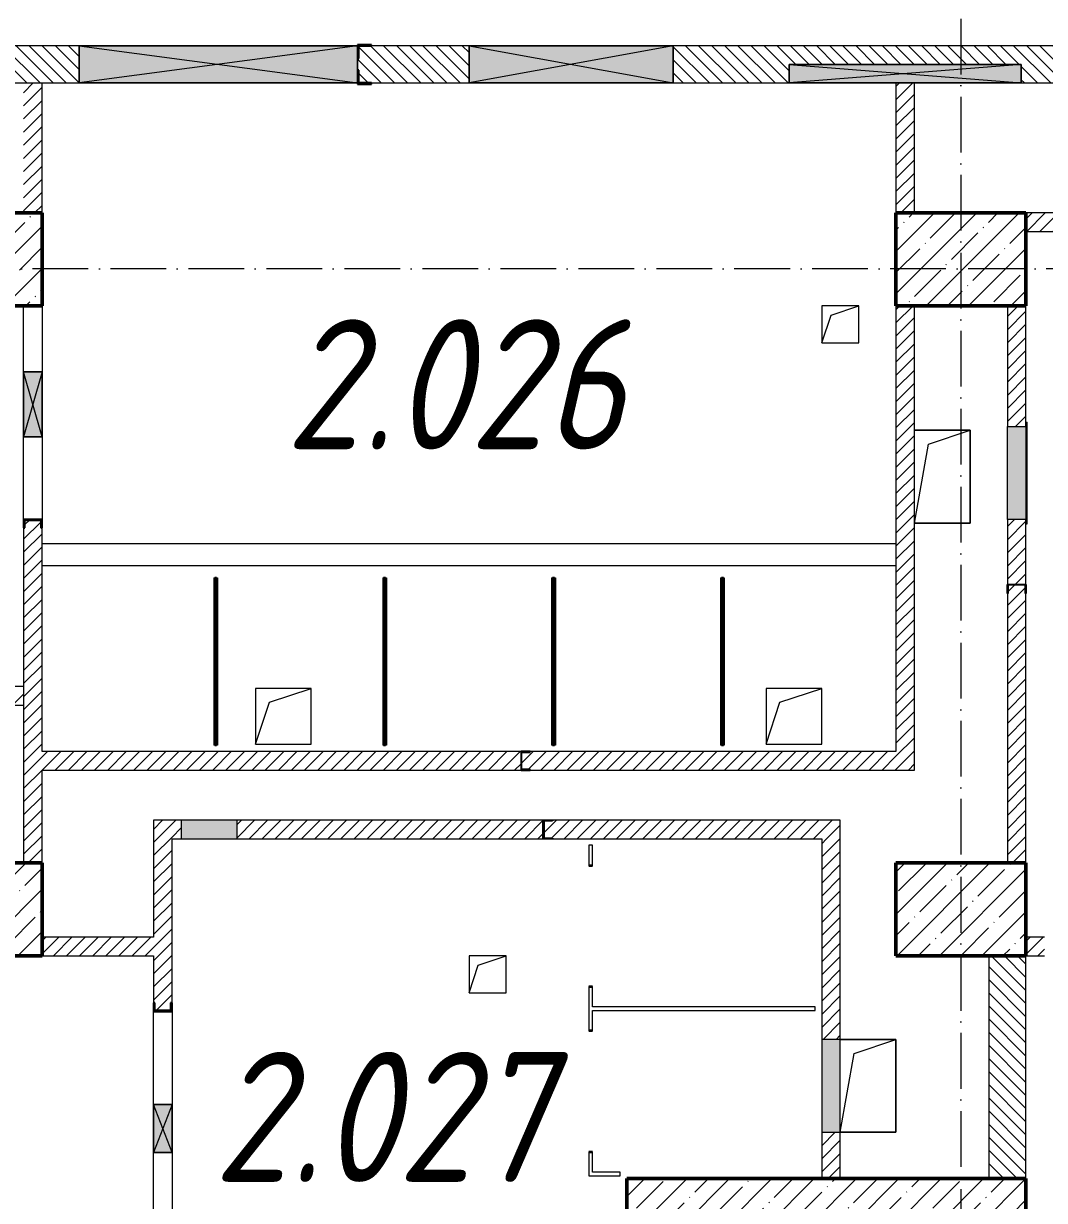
# Model space of a CAD drawing. Header units: millimetres. Extents: x -136833 to 49383, y -8033 to 344618.
# Drawn here: x -53334 to -47834, y 303860 to 310198 of the extents above; entities that cross this region are included whole.
import ezdxf

# ---------------------------------------------------------------- set-up
doc = ezdxf.new("R2010")
doc.units = ezdxf.units.MM
doc.linetypes.add('50_200_ШТРИХ_1Т_ш5_п1_п1_', pattern=[700, 500, -100, 0, -100])
for name, color, linetype, lineweight in [('A-DETL-GENF-OTLN', 7, 'Continuous', 9), ('A-DOOR-OPNG-MCUT', 7, 'Continuous', 35), ('A-FLOR-____-OTLN', 7, 'Continuous', 9), ('A-GENM-____-MCUT', 7, 'Continuous', 25), ('A-GENM-____-OTLN', 7, 'Continuous', 9), ('A-GENM-____-OTLN-1', 7, 'Continuous', 25), ('A-GLAZ-____-OTLN', 7, 'Continuous', 9), ('A-WALL-____-MCUT', 7, 'Continuous', 13), ('A-WALL-____-MCUT-2', 7, 'Continuous', 50), ('A-WALL-____-OTLN', 7, 'Continuous', 9), ('A-WALL-____-PATT-1', 7, 'Continuous', 9), ('A-WALL-FNSH-MCUT-1', 7, 'Continuous', 9), ('I-WALL-____-OTLN', 7, 'Continuous', 9), ('S-COLS-____-MCUT', 7, 'Continuous', 50), ('S-COLS-____-OTLN', 7, 'Continuous', 9), ('S-GRID-____-OTLN-1', 7, '50_200_ШТРИХ_1Т_ш5_п1_п1_', 9), ('Марки помещений', 7, 'Continuous', 9)]:
    doc.layers.add(name, color=color, linetype=linetype, lineweight=lineweight)
doc.layers.add('A-DOOR-____-OTLN-1', color=7, linetype='Continuous', lineweight=9, true_color=0xffffff)
doc.layers.add('A-GLAZ-____-OTLN-1', color=7, linetype='Continuous', lineweight=9, true_color=0xc0c0c0)
doc.styles.add('ISOCPEUR_I_2', font='isocpeui.ttf', dxfattribs={"width": 0.85, "height": 2.3})
pattern_1 = [(135, (-131434.413, 245796.486), (-35.35534, -35.35534), [])]
pattern_2 = [(45, (-131434.413, 245796.486), (-35.35534, 35.35534), [])]
pattern_3 = [(45, (-131434.41, 245796.49), (-114.04925, 114.04925), []), (45, (-131320.36, 245796.49), (-114.04925, 114.04925), [201.612, -40.322, 3.353, -36.97])]

# ---------------------------------------------------------------- blocks, each defined once
blk = doc.blocks.new('DOR_ДУ_распашная__1Ст_Прямоугольная_ШЕР - Вн_650х2100h_Кабинки С_у-17949503-АР1_План отверстий 2 этажа в осях 1-64_Ю-ЯЯ')
at = {"layer": 'A-DOOR-OPNG-MCUT'}
for p, q in [((-325, 10), (-325, -10)), ((325, -10), (325, 10))]:
    blk.add_line(p, q, dxfattribs=at)
blk = doc.blocks.new('BSC_Колонна _Прямоугольная - 500х700-V106-АР1_План отверстий 2 этажа в осях 1-64_Ю-ЯЯ')
at = {"layer": 'S-COLS-____-OTLN'}
h = blk.add_hatch(dxfattribs=at)
h.set_pattern_fill('FP_119', color=256, style=0, pattern_type=2)
h.set_pattern_definition([(315, (-63131.04, 77850), (114.04925, 114.04925), []), (315, (-63131.04, 77735.95), (114.04925, 114.04925), [201.613, -40.323, 3.353, -36.97])])
h.paths.add_polyline_path([(-250, 350), (-250, -350), (250, -350), (250, 350)], flags=0)
at = {"layer": 'S-COLS-____-MCUT'}
for p, q in [((250, 350), (-250, 350)), ((-250, 350), (-250, -350)), ((250, -350), (250, 350)), ((-250, -350), (250, -350))]:
    blk.add_line(p, q, dxfattribs=at)
blk = doc.blocks.new('BSC_Колонна _Прямоугольная - 500х700-V107-АР1_План отверстий 2 этажа в осях 1-64_Ю-ЯЯ')
at = {"layer": 'S-COLS-____-OTLN'}
h = blk.add_hatch(dxfattribs=at)
h.set_pattern_fill('FP_120', color=256, style=0, pattern_type=2)
h.set_pattern_definition([(315, (-63131.04, 83150), (114.04925, 114.04925), []), (315, (-63131.04, 83035.95), (114.04925, 114.04925), [201.613, -40.323, 3.353, -36.97])])
h.paths.add_polyline_path([(-250, 350), (-250, -350), (250, -350), (250, 350)], flags=0)
at = {"layer": 'S-COLS-____-MCUT'}
for p, q in [((250, 350), (-250, 350)), ((-250, 350), (-250, -350)), ((250, -350), (250, 350)), ((-250, -350), (250, -350))]:
    blk.add_line(p, q, dxfattribs=at)
blk = doc.blocks.new('BSC_Колонна _Прямоугольная - 500х700-V126-АР1_План отверстий 2 этажа в осях 1-64_Ю-ЯЯ')
at = {"layer": 'S-COLS-____-OTLN'}
h = blk.add_hatch(dxfattribs=at)
h.set_pattern_fill('FP_139', color=256, style=0, pattern_type=2)
h.set_pattern_definition([(315, (-59631.04, 77850), (114.04925, 114.04925), []), (315, (-59631.04, 77735.95), (114.04925, 114.04925), [201.613, -40.323, 3.353, -36.97])])
h.paths.add_polyline_path([(-250, 350), (-250, -350), (250, -350), (250, 350)], flags=0)
at = {"layer": 'S-COLS-____-MCUT'}
for p, q in [((250, 350), (-250, 350)), ((-250, 350), (-250, -350)), ((250, -350), (250, 350)), ((-250, -350), (250, -350))]:
    blk.add_line(p, q, dxfattribs=at)
blk = doc.blocks.new('BSC_Колонна _Прямоугольная - 500х700-V127-АР1_План отверстий 2 этажа в осях 1-64_Ю-ЯЯ')
at = {"layer": 'S-COLS-____-OTLN'}
h = blk.add_hatch(dxfattribs=at)
h.set_pattern_fill('FP_140', color=256, style=0, pattern_type=2)
h.set_pattern_definition([(315, (-59631.04, 83150), (114.04925, 114.04925), []), (315, (-59631.04, 83035.95), (114.04925, 114.04925), [201.613, -40.323, 3.353, -36.97])])
h.paths.add_polyline_path([(-250, 350), (-250, -350), (250, -350), (250, 350)], flags=0)
at = {"layer": 'S-COLS-____-MCUT'}
for p, q in [((250, 350), (-250, 350)), ((-250, 350), (-250, -350)), ((250, -350), (250, 350)), ((-250, -350), (250, -350))]:
    blk.add_line(p, q, dxfattribs=at)
blk = doc.blocks.new('154_Стойка_СКБ_Швеллер - СМ-2180_100-28278414-АР1_План отверстий 2 этажа в осях 1-64_Ю-ЯЯ')
at = {"layer": 'A-GENM-____-MCUT'}
for p, q in [((171, 50), (125, 50)), ((125, 50), (125, -50)), ((129.5, 42.4), (171, 42.4)), ((129.5, -42.4), (129.5, 42.4)), ((171, 42.4), (171, 50)), ((125, -50), (171, -50)), ((171, -42.4), (129.5, -42.4)), ((171, -50), (171, -42.4))]:
    blk.add_line(p, q, dxfattribs=at)
blk = doc.blocks.new('154_Фахверк_СКБ_Швеллер - Тип_100_3960-28333271-АР1_План отверстий 2 этажа в осях 1-64_Ю-ЯЯ')
at = {"layer": 'A-GENM-____-MCUT'}
for p, q in [((125, 50), (175, 50)), ((125, -50), (125, 50)), ((128, 47), (128, -47)), ((175, 47), (128, 47)), ((175, 50), (175, 47)), ((175, -50), (125, -50)), ((128, -47), (175, -47)), ((175, -47), (175, -50))]:
    blk.add_line(p, q, dxfattribs=at)
blk = doc.blocks.new('154_Фахверк_СКБ_Швеллер - Тип_100_3960-28331862-АР1_План отверстий 2 этажа в осях 1-64_Ю-ЯЯ')
at = {"layer": 'A-GENM-____-MCUT'}
for p, q in [((175, 50), (125, 50)), ((125, 50), (125, -50)), ((128, 47), (175, 47)), ((128, -47), (128, 47)), ((175, 47), (175, 50)), ((125, -50), (175, -50)), ((175, -47), (128, -47)), ((175, -50), (175, -47))]:
    blk.add_line(p, q, dxfattribs=at)
blk = doc.blocks.new('Фахверк_СКБ_Уголок - 200_3960-28339211-АР1_План отверстий 2 этажа в осях 1-64_Ю-ЯЯ')
at = {"layer": 'A-GENM-____-MCUT'}
for p, q in [((125, 156), (50, 156)), ((50, 156), (50, 150)), ((50, 150), (119, 150)), ((119, 150), (119, 81)), ((125, 81), (125, 156)), ((119, 81), (125, 81)), ((125, 19), (119, 19)), ((119, 19), (119, -50)), ((125, -56), (125, 19)), ((119, -50), (50, -50)), ((50, -50), (50, -56)), ((50, -56), (125, -56))]:
    blk.add_line(p, q, dxfattribs=at)
blk = doc.blocks.new('131_Панель боковая - 900х1500-29281255-АР1_План отверстий 2 этажа в осях 1-64_Ю-ЯЯ')
at = {"layer": 'A-GENM-____-MCUT'}
for p, q in [((450, 5), (-450, 5)), ((-450, 5), (-450, -5)), ((450, -5), (450, 5)), ((-450, -5), (450, -5))]:
    blk.add_line(p, q, dxfattribs=at)
at = {"layer": 'A-GENM-____-OTLN'}
for p, q in [((-450, 10), (450, 10)), ((-450, 5), (-450, 10)), ((450, 10), (450, 5)), ((-450, -10), (-450, -5)), ((-450, -10), (450, -10)), ((450, -5), (450, -10))]:
    blk.add_line(p, q, dxfattribs=at)
blk = doc.blocks.new('AR_Отверстие Ниша - Лючок-32401897-АР1_План отверстий 2 этажа в осях 1-64_Ю-ЯЯ')
at = {"layer": 'A-GLAZ-____-OTLN'}
blk.add_hatch(color=256, dxfattribs=at).paths.add_polyline_path([(250, -50), (250, 50), (-250, 50), (-250, -50), (-158, -50)], flags=0)
for p, q in [((250, 50), (-250, 50)), ((-250, 50), (-250, -50)), ((250, -50), (250, 50)), ((-250, -50), (250, -50))]:
    blk.add_line(p, q, dxfattribs=at)
blk = doc.blocks.new('AR_Отверстие Ниша - Лючок-32401869-АР1_План отверстий 2 этажа в осях 1-64_Ю-ЯЯ')
at = {"layer": 'A-GLAZ-____-OTLN'}
blk.add_hatch(color=256, dxfattribs=at).paths.add_polyline_path([(250, 50), (-250, 50), (-250, -50), (250, -50)], flags=0)
for p, q in [((-250, 50), (250, 50)), ((-250, -50), (-250, 50)), ((250, 50), (250, -50)), ((250, -50), (-250, -50))]:
    blk.add_line(p, q, dxfattribs=at)
blk = doc.blocks.new('Л_Общий_Лючок - Лючок-29741473-АР1_План отверстий 2 этажа в осях 1-64_Ю-ЯЯ')
at = {"layer": 'A-GLAZ-____-OTLN-1'}
blk.add_hatch(color=256, dxfattribs=at).paths.add_polyline_path([(-24, -6), (524, -6), (524, 0), (-24, 0)], flags=0)
at = {"layer": 'A-GLAZ-____-OTLN'}
for p, q in [((-24, 0), (-24, -6)), ((524, 0), (524, -6)), ((-24, -6), (524, -6))]:
    blk.add_line(p, q, dxfattribs=at)
blk = doc.blocks.new('AR_Отверстие Ниша - Лючок-32401924-АР1_План отверстий 2 этажа в осях 1-64_Ю-ЯЯ')
at = {"layer": 'A-GLAZ-____-OTLN'}
blk.add_hatch(color=256, dxfattribs=at).paths.add_polyline_path([(150, -50), (150, 50), (-150, 50), (-150, -50)], flags=0)
for p, q in [((150, 50), (-150, 50)), ((-150, 50), (-150, -50)), ((150, -50), (150, 50)), ((-150, -50), (150, -50))]:
    blk.add_line(p, q, dxfattribs=at)
blk = doc.blocks.new('AR_Отверстие прямоугольное _в плите_ - AR_Отверстие прямоугольное _в плите_-30459333-АР1_План отверстий 2 этажа в осях 1-64_Ю-ЯЯ')
at = {"layer": 'A-GENM-____-OTLN'}
for p, q in [((150, 250), (-150, 250)), ((-75, 175), (150, 250)), ((150, -250), (150, 250)), ((-150, -250), (-75, 175)), ((-150, -250), (150, -250))]:
    blk.add_line(p, q, dxfattribs=at)
blk = doc.blocks.new('AR_Отверстие прямоугольное _в плите_ - AR_Отверстие прямоугольное _в плите_-30459207-АР1_План отверстий 2 этажа в осях 1-64_Ю-ЯЯ')
at = {"layer": 'A-GENM-____-OTLN'}
for p, q in [((100, 100), (-100, 100)), ((-100, 100), (-100, -100)), ((-50, 50), (100, 100)), ((100, -100), (100, 100)), ((-100, -100), (-50, 50)), ((-100, -100), (100, -100))]:
    blk.add_line(p, q, dxfattribs=at)
blk = doc.blocks.new('AR_Отверстие прямоугольное _в плите_ - AR_Отверстие прямоугольное _в плите_-30459341-АР1_План отверстий 2 этажа в осях 1-64_Ю-ЯЯ')
at = {"layer": 'A-GENM-____-OTLN'}
for p, q in [((150, 150), (-150, 150)), ((-150, 150), (-150, -150)), ((-75, 75), (150, 150)), ((150, -150), (150, 150)), ((-150, -150), (-75, 75)), ((-150, -150), (150, -150))]:
    blk.add_line(p, q, dxfattribs=at)
blk = doc.blocks.new('AR_Отверстие прямоугольное _в стене__БезПР - AR_Отверстие прямоугольное _в стене__БезПР-36789340-АР1_План отверстий 2 этажа в осях 1-64_Ю-ЯЯ')
at = {"layer": 'A-GLAZ-____-OTLN'}
blk.add_hatch(color=256, dxfattribs=at).paths.add_polyline_path([(175, -50), (175, 50), (-175, 50), (-175, -50)], flags=0)
at = {"layer": 'A-DETL-GENF-OTLN'}
for p, q in [((-175, -50), (-175, 50)), ((-175, 50), (175, 50)), ((175, 50), (-175, -50)), ((-175, 50), (175, -50)), ((175, 50), (-175, 50)), ((-175, 50), (-175, -50)), ((175, 50), (175, -50)), ((175, -50), (175, 50)), ((175, -50), (-175, -50)), ((-175, -50), (175, -50))]:
    blk.add_line(p, q, dxfattribs=at)
at = {"layer": 'A-GLAZ-____-OTLN'}
blk.add_line((175, 50), (-175, 50), dxfattribs=at)
blk = doc.blocks.new('AR_Отверстие прямоугольное _в стене__БезПР - AR_Отверстие прямоугольное _в стене__БезПР-36789349-АР1_План отверстий 2 этажа в осях 1-64_Ю-ЯЯ')
at = {"layer": 'A-GLAZ-____-OTLN'}
blk.add_hatch(color=256, dxfattribs=at).paths.add_polyline_path([(130, 50), (-130, 50), (-130, -50), (130, -50)], flags=0)
at = {"layer": 'A-DETL-GENF-OTLN'}
for p, q in [((-130, -50), (-130, 50)), ((-130, 50), (130, 50)), ((130, 50), (-130, -50)), ((-130, 50), (130, -50)), ((130, 50), (-130, 50)), ((-130, 50), (-130, -50)), ((130, 50), (130, -50)), ((130, -50), (130, 50)), ((130, -50), (-130, -50)), ((-130, -50), (130, -50))]:
    blk.add_line(p, q, dxfattribs=at)
at = {"layer": 'A-GLAZ-____-OTLN'}
blk.add_line((130, 50), (-130, 50), dxfattribs=at)
blk = doc.blocks.new('AR_Отверстие прямоугольное _в стене__БезПР - AR_Отверстие прямоугольное _в стене__БезПР-36789370-АР1_План отверстий 2 этажа в осях 1-64_Ю-ЯЯ')
at = {"layer": 'A-GLAZ-____-OTLN'}
blk.add_hatch(color=256, dxfattribs=at).paths.add_polyline_path([(750, -100), (750, 100), (-750, 100), (-750, -100)], flags=0)
at = {"layer": 'A-DETL-GENF-OTLN'}
for p, q in [((-750, -100), (-750, 100)), ((-750, 100), (750, 100)), ((750, 100), (-750, -100)), ((-750, 100), (750, -100)), ((750, 100), (-750, 100)), ((-750, 100), (-750, -100)), ((750, 100), (750, -100)), ((750, -100), (750, 100)), ((750, -100), (-750, -100)), ((-750, -100), (750, -100))]:
    blk.add_line(p, q, dxfattribs=at)
at = {"layer": 'A-GLAZ-____-OTLN'}
blk.add_line((750, 100), (-750, 100), dxfattribs=at)
blk = doc.blocks.new('AR_Отверстие прямоугольное _в стене_ - AR_Отверстие прямоугольное _в стене__ОВ-36826716-АР1_План отверстий 2 этажа в осях 1-64_Ю-ЯЯ')
at = {"layer": 'A-GLAZ-____-OTLN'}
blk.add_hatch(color=256, dxfattribs=at).paths.add_polyline_path([(550, -100), (550, 100), (-550, 100), (-550, -100), (239.8, -100)], flags=0)
at = {"layer": 'A-DETL-GENF-OTLN'}
for p, q in [((-550, -100), (-550, 100)), ((-550, 100), (550, 100)), ((550, 100), (-550, -100)), ((-550, 100), (550, -100)), ((550, 100), (-550, 100)), ((-550, 100), (-550, -100)), ((550, 100), (550, -100)), ((550, -100), (550, 100)), ((550, -100), (-550, -100)), ((-550, -100), (550, -100))]:
    blk.add_line(p, q, dxfattribs=at)
blk = doc.blocks.new('AR_Отверстие прямоугольное _в стене_ - AR_Отверстие прямоугольное _в стене__ОВ-36940364-АР1_План отверстий 2 этажа в осях 1-64_Ю-ЯЯ')
at = {"layer": 'A-GLAZ-____-OTLN'}
blk.add_hatch(color=256, dxfattribs=at).paths.add_polyline_path([(625, -50), (625, 50), (-625, 50), (-625, -50)], flags=0)
at = {"layer": 'A-DETL-GENF-OTLN'}
for p, q in [((-625, -50), (-625, 50)), ((-625, 50), (625, 50)), ((625, 50), (-625, -50)), ((-625, 50), (625, -50)), ((625, 50), (-625, 50)), ((-625, 50), (-625, -50)), ((625, 50), (625, -50)), ((625, -50), (625, 50)), ((625, -50), (-625, -50)), ((-625, -50), (625, -50))]:
    blk.add_line(p, q, dxfattribs=at)
blk = doc.blocks.new('3эт')
at = {"layer": 'S-GRID-____-OTLN-1', "color": 251, "ltscale": 0.6, "true_color": 0x636466}
for p, q in [((366920.7, 4029.4), (366920.7, -46882.4)), ((387845.1, -23782.4), (279101.9, -23782.4))]:
    blk.add_line(p, q, dxfattribs=at)

msp = doc.modelspace()

# ---------------------------------------------------------------- hatches: boundary and pattern name
at = {"layer": 'A-WALL-____-PATT-1'}
h = msp.add_hatch(dxfattribs=at)
h.set_pattern_fill('FP_6', color=256, style=0, pattern_type=2)
h.set_pattern_definition(pattern_1)
h.paths.add_polyline_path([(-42184.4, 309877.5), (-42184.4, 310077.5), (-46578.4, 310077.5), (-46578.4, 310008.5), (-46584.4, 310008.5), (-46584.4, 310077.5), (-49834.4, 310077.5), (-49834.4, 309877.5), (-49209.4, 309877.5), (-49209.4, 309977.5), (-47959.4, 309977.5), (-47959.4, 309877.5), (-46584.4, 309877.5), (-46584.4, 309946.5), (-46578.4, 309946.5), (-46578.4, 309877.5), (-42384.4, 309877.5)], flags=0)
h.paths.add_polyline_path([(-51459.4, 309877.5), (-50934.4, 309877.5), (-50934.4, 310077.5), (-51528.4, 310077.5), (-51528.4, 310008.5), (-51534.4, 310008.5), (-51534.4, 309946.5), (-51528.4, 309946.5), (-51528.4, 309877.5)], flags=0)
h.paths.add_polyline_path([(-53034.4, 309877.5), (-53034.4, 310077.5), (-56484.4, 310077.5), (-56484.4, 309877.5), (-53679.6, 309877.5)], flags=0)
h = msp.add_hatch(dxfattribs=at)
h.set_pattern_fill('FP_5', color=256, style=0, pattern_type=2)
h.set_pattern_definition(pattern_2)
h.paths.add_polyline_path([(-53234.4, 309177.5), (-53234.4, 309877.5), (-53334.4, 309877.5), (-53334.4, 309177.5)], flags=0)
h = msp.add_hatch(dxfattribs=at)
h.set_pattern_fill('FP_5', color=256, style=0, pattern_type=2)
h.set_pattern_definition(pattern_2)
h.paths.add_polyline_path([(-48534.4, 309177.5), (-48534.4, 309877.5), (-48634.4, 309877.5), (-48634.4, 309177.5)], flags=0)
h = msp.add_hatch(dxfattribs=at)
h.set_pattern_fill('FP_5', color=256, style=0, pattern_type=2)
h.set_pattern_definition(pattern_2)
h.paths.add_polyline_path([(-42884.4, 309077.5), (-42884.4, 309177.5), (-45584.4, 309177.5), (-45584.4, 309077.5), (-43074.6, 309077.5)], flags=0)
h.paths.add_polyline_path([(-46084.4, 309077.5), (-46084.4, 309177.5), (-47934.4, 309177.5), (-47934.4, 309077.5), (-46609.6, 309077.5)], flags=0)
h = msp.add_hatch(dxfattribs=at)
h.set_pattern_fill('FP_5', color=256, style=0, pattern_type=2)
h.set_pattern_definition(pattern_2)
h.paths.add_polyline_path([(-48634.4, 306177.5), (-48534.4, 306177.5), (-48534.4, 308677.5), (-48634.4, 308677.5), (-48634.4, 306249.9)], flags=0)
h = msp.add_hatch(dxfattribs=at)
h.set_pattern_fill('FP_5', color=256, style=0, pattern_type=2)
h.set_pattern_definition(pattern_2)
h.paths.add_polyline_path([(-48034.4, 305677.5), (-47934.4, 305677.5), (-47934.4, 307127.5), (-47937.4, 307127.5), (-47937.4, 307174.5), (-48031.4, 307174.5), (-48031.4, 307127.5), (-48034.4, 307127.5), (-48034.4, 306249.9)], flags=0)
h.paths.add_polyline_path([(-47937.4, 307177.5), (-47934.4, 307177.5), (-47934.4, 307527.5), (-48034.4, 307527.5), (-48034.4, 307177.5), (-48031.2, 307177.5)], flags=0)
h.paths.add_polyline_path([(-48034.4, 308027.5), (-47934.4, 308027.5), (-47934.4, 308677.5), (-48034.4, 308677.5)], flags=0)
h = msp.add_hatch(dxfattribs=at)
h.set_pattern_fill('FP_5', color=256, style=0, pattern_type=2)
h.set_pattern_definition(pattern_2)
h.paths.add_polyline_path([(-53234.4, 305677.5), (-53234.4, 307481.5), (-53242, 307481.5), (-53242, 307523), (-53326.8, 307523), (-53326.8, 307481.5), (-53334.4, 307481.5), (-53334.4, 305677.5)], flags=0)
h = msp.add_hatch(dxfattribs=at)
h.set_pattern_fill('FP_4', color=256, style=0, pattern_type=2)
h.set_pattern_definition([(45, (-131434.41, 245796.49), (-84.85281, 84.85281), [])])
h.paths.add_polyline_path([(-53834.4, 306527.5), (-53334.4, 306527.5), (-53334.4, 306627.5), (-53834.4, 306627.5)], flags=0)
h = msp.add_hatch(dxfattribs=at)
h.set_pattern_fill('FP_5', color=256, style=0, pattern_type=2)
h.set_pattern_definition(pattern_2)
h.paths.add_polyline_path([(-48634.4, 306177.5), (-48634.4, 306277.5), (-50604.4, 306277.5), (-50604.4, 306274.5), (-50651.4, 306274.5), (-50651.4, 306180.5), (-50604.4, 306180.5), (-50604.4, 306177.5), (-50144.6, 306177.5)], flags=0)
h.paths.add_polyline_path([(-50654.4, 306177.5), (-50654.4, 306277.5), (-53234.4, 306277.5), (-53234.4, 306177.5), (-51912.1, 306177.5)], flags=0)
h = msp.add_hatch(dxfattribs=at)
h.set_pattern_fill('FP_5', color=256, style=0, pattern_type=2)
h.set_pattern_definition(pattern_2)
h.paths.add_polyline_path([(-52534.4, 301177.5), (-52534.4, 302727.5), (-52634.4, 302727.5), (-52634.4, 301177.5)], flags=0)
h.paths.add_polyline_path([(-52626.8, 303177.5), (-52534.4, 303177.5), (-52534.4, 303681.5), (-52542, 303681.5), (-52542, 303723), (-52626.8, 303723), (-52626.8, 303681.5), (-52634.4, 303681.5), (-52634.4, 303177.5)], flags=0)
h.paths.add_polyline_path([(-52626.8, 304882), (-52542, 304882), (-52542, 304923.5), (-52534.4, 304923.5), (-52534.4, 305907.5), (-52634.4, 305907.5), (-52634.4, 304923.5), (-52626.8, 304923.5)], flags=0)
h = msp.add_hatch(dxfattribs=at)
h.set_pattern_fill('FP_5', color=256, style=0, pattern_type=2)
h.set_pattern_definition(pattern_2)
h.paths.add_polyline_path([(-48934.4, 305807.5), (-48934.4, 305907.5), (-50484.4, 305907.5), (-50484.4, 305904.5), (-50531.4, 305904.5), (-50531.4, 305810.5), (-50484.4, 305810.5), (-50484.4, 305807.5), (-49034.4, 305807.5)], flags=0)
h.paths.add_polyline_path([(-50534.4, 305807.5), (-50534.4, 305907.5), (-52184.4, 305907.5), (-52184.4, 305807.5), (-51912.1, 305807.5)], flags=0)
h.paths.add_polyline_path([(-52484.4, 305807.5), (-52484.4, 305907.5), (-52534.4, 305907.5), (-52534.4, 305807.5)], flags=0)
h = msp.add_hatch(dxfattribs=at)
h.set_pattern_fill('FP_5', color=256, style=0, pattern_type=2)
h.set_pattern_definition(pattern_2)
h.paths.add_polyline_path([(-49034.4, 303977.5), (-48934.4, 303977.5), (-48934.4, 304227.5), (-49034.4, 304227.5)], flags=0)
h.paths.add_polyline_path([(-49034.4, 304727.5), (-48934.4, 304727.5), (-48934.4, 305807.5), (-49034.4, 305807.5)], flags=0)
h = msp.add_hatch(dxfattribs=at)
h.set_pattern_fill('FP_5', color=256, style=0, pattern_type=2)
h.set_pattern_definition(pattern_2)
h.paths.add_polyline_path([(-52634.4, 305177.5), (-52634.4, 305277.5), (-53234.4, 305277.5), (-53234.4, 305177.5)], flags=0)
h = msp.add_hatch(dxfattribs=at)
h.set_pattern_fill('FP_5', color=256, style=0, pattern_type=2)
h.set_pattern_definition(pattern_2)
h.paths.add_polyline_path([(-45538.4, 305177.5), (-45384.4, 305177.5), (-45384.4, 305277.5), (-45538.4, 305277.5), (-45538.4, 305269.9), (-45579.9, 305269.9), (-45579.9, 305185.1), (-45538.4, 305185.1)], flags=0)
h.paths.add_polyline_path([(-47534.4, 305177.5), (-46780.4, 305177.5), (-46780.4, 305185.1), (-46738.9, 305185.1), (-46738.9, 305269.9), (-46780.4, 305269.9), (-46780.4, 305277.5), (-47534.4, 305277.5), (-47534.4, 305185.1)], flags=0)
h.paths.add_polyline_path([(-47834.4, 305177.5), (-47834.4, 305277.5), (-47934.4, 305277.5), (-47934.4, 305177.5)], flags=0)
h = msp.add_hatch(dxfattribs=at)
h.set_pattern_fill('FP_6', color=256, style=0, pattern_type=2)
h.set_pattern_definition(pattern_1)
h.paths.add_polyline_path([(-47934.4, 303977.5), (-47934.4, 305177.5), (-48134.4, 305177.5), (-48134.4, 303977.5)], flags=0)
h = msp.add_hatch(dxfattribs=at)
h.set_pattern_fill('FP_13', color=256, style=0, pattern_type=2)
h.set_pattern_definition(pattern_3)
h.paths.add_polyline_path([(-50084.4, 301227.5), (-49834.4, 301227.5), (-49834.4, 303977.5), (-50084.4, 303977.5), (-50084.4, 303021.1)], flags=0)
h = msp.add_hatch(dxfattribs=at)
h.set_pattern_fill('FP_13', color=256, style=0, pattern_type=2)
h.set_pattern_definition(pattern_3)
h.paths.add_polyline_path([(-47934.4, 303727.5), (-47934.4, 303977.5), (-49834.4, 303977.5), (-49834.4, 303727.5), (-48377.1, 303727.5)], flags=0)

# ---------------------------------------------------------------- linework, layer by layer
at = {"layer": 'A-FLOR-____-OTLN'}
for p, q in [((-48534.4, 308007.5), (-48234.4, 308007.5)), ((-48234.4, 308007.5), (-48234.4, 307507.5)), ((-48234.4, 307507.5), (-48534.4, 307507.5)), ((-48934.4, 304727.2), (-48634.4, 304727.2)), ((-48634.4, 304727.2), (-48634.4, 304227.2)), ((-48634.4, 304227.2), (-48934.4, 304227.2))]:
    msp.add_line(p, q, dxfattribs=at)
at = {"layer": 'A-WALL-____-MCUT'}
for p, q in [((-53034.4, 310077.5), (-56484.4, 310077.5)), ((-50934.4, 310077.5), (-51459.4, 310077.5)), ((-46584.4, 310077.5), (-49834.4, 310077.5)), ((-56484.4, 309877.5), (-53034.4, 309877.5)), ((-51459.4, 309877.5), (-50934.4, 309877.5)), ((-49834.4, 309877.5), (-49209.4, 309877.5)), ((-47959.4, 309877.5), (-46584.4, 309877.5)), ((-48134.4, 305177.5), (-48134.4, 303977.5)), ((-47934.4, 303977.5), (-47934.4, 305177.5))]:
    msp.add_line(p, q, dxfattribs=at)
at = {"layer": 'A-WALL-____-MCUT-2'}
for p, q in [((-50084.4, 303977.5), (-50084.4, 301227.5)), ((-47934.4, 303977.5), (-50084.4, 303977.5)), ((-47934.4, 303727.5), (-47934.4, 303977.5))]:
    msp.add_line(p, q, dxfattribs=at)
at = {"layer": 'A-WALL-____-OTLN'}
for p, q in [((-53234.4, 307397.5), (-48634.4, 307397.5)), ((-48634.4, 307277.5), (-53234.4, 307277.5))]:
    msp.add_line(p, q, dxfattribs=at)
at = {"layer": 'A-WALL-FNSH-MCUT-1'}
for p, q in [((-53234.4, 309177.5), (-53234.4, 309877.5)), ((-48634.4, 309877.5), (-48634.4, 309177.5)), ((-48534.4, 309177.5), (-48534.4, 309877.5)), ((-46284.4, 309177.5), (-47934.4, 309177.5)), ((-47934.4, 309077.5), (-46084.4, 309077.5)), ((-48634.4, 308677.5), (-48634.4, 306277.5)), ((-48534.4, 306177.5), (-48534.4, 308677.5)), ((-48034.4, 308677.5), (-48034.4, 308027.5)), ((-47934.4, 308027.5), (-47934.4, 308677.5)), ((-48034.4, 307527.5), (-48034.4, 307177.5)), ((-47934.4, 307177.5), (-47934.4, 307527.5)), ((-53334.4, 307481.5), (-53334.4, 305677.5)), ((-53234.4, 306277.5), (-53234.4, 307481.5)), ((-48034.4, 307127.5), (-48034.4, 305677.5)), ((-47934.4, 305677.5), (-47934.4, 307127.5)), ((-53334.4, 306627.5), (-53934.4, 306627.5)), ((-53834.4, 306527.5), (-53334.4, 306527.5)), ((-50654.4, 306277.5), (-53234.4, 306277.5)), ((-48634.4, 306277.5), (-50604.4, 306277.5)), ((-53234.4, 306177.5), (-50654.4, 306177.5)), ((-53234.4, 305677.5), (-53234.4, 306177.5)), ((-50604.4, 306177.5), (-48534.4, 306177.5)), ((-52634.4, 305907.5), (-52634.4, 305277.5)), ((-52484.4, 305907.5), (-52634.4, 305907.5)), ((-50534.4, 305907.5), (-52184.4, 305907.5)), ((-48934.4, 305907.5), (-50484.4, 305907.5)), ((-48934.4, 304727.5), (-48934.4, 305907.5)), ((-52534.4, 305807.5), (-52484.4, 305807.5)), ((-52534.4, 304923.5), (-52534.4, 305807.5)), ((-52184.4, 305807.5), (-50534.4, 305807.5)), ((-50484.4, 305807.5), (-49034.4, 305807.5)), ((-49034.4, 305807.5), (-49034.4, 304727.5)), ((-50289.4, 305772.5), (-50289.4, 305662.5)), ((-50269.4, 305772.5), (-50289.4, 305772.5)), ((-50269.4, 305662.5), (-50269.4, 305772.5)), ((-52634.4, 305277.5), (-53234.4, 305277.5)), ((-47834.4, 305277.5), (-47934.4, 305277.5)), ((-53234.4, 305177.5), (-52634.4, 305177.5)), ((-52634.4, 305177.5), (-52634.4, 304923.5)), ((-47934.4, 305177.5), (-47834.4, 305177.5)), ((-50289.4, 305012.5), (-50289.4, 304772.5)), ((-50269.4, 304902.5), (-50269.4, 305012.5)), ((-49069.4, 304902.5), (-50269.4, 304902.5)), ((-49069.4, 304882.5), (-49069.4, 304902.5)), ((-50269.4, 304772.5), (-50269.4, 304882.5)), ((-50269.4, 304882.5), (-49069.4, 304882.5)), ((-49034.4, 304227.5), (-49034.4, 303977.5)), ((-48934.4, 303977.5), (-48934.4, 304227.5)), ((-50289.4, 304122.5), (-50289.4, 303992.5)), ((-50269.4, 304012.5), (-50269.4, 304122.5)), ((-50289.4, 303992.5), (-50119.4, 303992.5)), ((-50119.4, 304012.5), (-50269.4, 304012.5)), ((-50119.4, 303992.5), (-50119.4, 304012.5))]:
    msp.add_line(p, q, dxfattribs=at)
at = {"layer": 'I-WALL-____-OTLN'}
for p, q in [((-53334.4, 308322.5), (-53334.4, 308677.5)), ((-53234.4, 308677.5), (-53234.4, 308322.5)), ((-53334.4, 307527.5), (-53334.4, 307972.5)), ((-53234.4, 307972.5), (-53234.4, 307527.5)), ((-52634.4, 304377.5), (-52634.4, 304877.5)), ((-52534.4, 304877.5), (-52534.4, 304377.5)), ((-52634.4, 303727.5), (-52634.4, 304117.5)), ((-52534.4, 304117.5), (-52534.4, 303727.5))]:
    msp.add_line(p, q, dxfattribs=at)

# ---------------------------------------------------------------- block references
msp.add_blockref('3эт', (-415205.1, 332659.9))
at = {"layer": 'A-DOOR-____-OTLN-1', "rotation": 89.99999999999966}
for p in [(-50279.4, 305337.5), (-50279.4, 304447.5)]:
    msp.add_blockref('DOR_ДУ_распашная__1Ст_Прямоугольная_ШЕР - Вн_650х2100h_Кабинки С_у-17949503-АР1_План отверстий 2 этажа в осях 1-64_Ю-ЯЯ', p, dxfattribs=at)
at = {"layer": 'A-GENM-____-OTLN'}
for name, p in [('AR_Отверстие прямоугольное _в плите_ - AR_Отверстие прямоугольное _в плите_-30459207-АР1_План отверстий 2 этажа в осях 1-64_Ю-ЯЯ', (-48934.4, 308577.5)), ('AR_Отверстие прямоугольное _в плите_ - AR_Отверстие прямоугольное _в плите_-30459333-АР1_План отверстий 2 этажа в осях 1-64_Ю-ЯЯ', (-48384.4, 307757.5)), ('AR_Отверстие прямоугольное _в плите_ - AR_Отверстие прямоугольное _в плите_-30459341-АР1_План отверстий 2 этажа в осях 1-64_Ю-ЯЯ', (-51934.4, 306467.6)), ('AR_Отверстие прямоугольное _в плите_ - AR_Отверстие прямоугольное _в плите_-30459341-АР1_План отверстий 2 этажа в осях 1-64_Ю-ЯЯ', (-49184.4, 306467.6)), ('AR_Отверстие прямоугольное _в плите_ - AR_Отверстие прямоугольное _в плите_-30459207-АР1_План отверстий 2 этажа в осях 1-64_Ю-ЯЯ', (-50834.4, 305077.2)), ('AR_Отверстие прямоугольное _в плите_ - AR_Отверстие прямоугольное _в плите_-30459333-АР1_План отверстий 2 этажа в осях 1-64_Ю-ЯЯ', (-48784.4, 304477.2))]:
    msp.add_blockref(name, p, dxfattribs=at)
at = {"layer": 'A-GENM-____-OTLN', "rotation": 270.0000000000003}
for p in [(-52299.4, 306762.5), (-51389.4, 306762.5), (-50479.4, 306762.5), (-49569.4, 306762.5)]:
    msp.add_blockref('131_Панель боковая - 900х1500-29281255-АР1_План отверстий 2 этажа в осях 1-64_Ю-ЯЯ', p, dxfattribs=at)
at = {"layer": 'A-GENM-____-OTLN-1'}
for name, p, rotation in [('Фахверк_СКБ_Уголок - 200_3960-28339211-АР1_План отверстий 2 этажа в осях 1-64_Ю-ЯЯ', (-51409.4, 310027.5), 180), ('154_Стойка_СКБ_Швеллер - СМ-2180_100-28278414-АР1_План отверстий 2 этажа в осях 1-64_Ю-ЯЯ', (-53284.4, 307652.5), 269.9999999999999), ('154_Фахверк_СКБ_Швеллер - Тип_100_3960-28333271-АР1_План отверстий 2 этажа в осях 1-64_Ю-ЯЯ', (-47984.4, 307302.5), 269.9999999999999), ('154_Стойка_СКБ_Швеллер - СМ-2180_100-28278414-АР1_План отверстий 2 этажа в осях 1-64_Ю-ЯЯ', (-52584.4, 304752.5), 89.99999999999987)]:
    msp.add_blockref(name, p, dxfattribs=dict(at, rotation=rotation))
for name, p in [('154_Фахверк_СКБ_Швеллер - Тип_100_3960-28331862-АР1_План отверстий 2 этажа в осях 1-64_Ю-ЯЯ', (-50779.4, 306227.5)), ('154_Фахверк_СКБ_Швеллер - Тип_100_3960-28333271-АР1_План отверстий 2 этажа в осях 1-64_Ю-ЯЯ', (-50659.4, 305857.5))]:
    msp.add_blockref(name, p, dxfattribs=at)
at = {"layer": 'A-GLAZ-____-OTLN'}
for name, p in [('AR_Отверстие прямоугольное _в стене__БезПР - AR_Отверстие прямоугольное _в стене__БезПР-36789370-АР1_План отверстий 2 этажа в осях 1-64_Ю-ЯЯ', (-52284.4, 309977.5)), ('AR_Отверстие прямоугольное _в стене_ - AR_Отверстие прямоугольное _в стене__ОВ-36826716-АР1_План отверстий 2 этажа в осях 1-64_Ю-ЯЯ', (-50384.4, 309977.5)), ('AR_Отверстие прямоугольное _в стене_ - AR_Отверстие прямоугольное _в стене__ОВ-36940364-АР1_План отверстий 2 этажа в осях 1-64_Ю-ЯЯ', (-48584.4, 309927.5)), ('AR_Отверстие Ниша - Лючок-32401924-АР1_План отверстий 2 этажа в осях 1-64_Ю-ЯЯ', (-52334.4, 305857.5))]:
    msp.add_blockref(name, p, dxfattribs=at)
for name, p, rotation in [('AR_Отверстие прямоугольное _в стене__БезПР - AR_Отверстие прямоугольное _в стене__БезПР-36789340-АР1_План отверстий 2 этажа в осях 1-64_Ю-ЯЯ', (-53284.4, 308147.5), 269.9999999999999), ('AR_Отверстие Ниша - Лючок-32401869-АР1_План отверстий 2 этажа в осях 1-64_Ю-ЯЯ', (-47984.4, 307777.5), 269.9999999999999), ('Л_Общий_Лючок - Лючок-29741473-АР1_План отверстий 2 этажа в осях 1-64_Ю-ЯЯ', (-47934.4, 307527.5), 89.9999999999999), ('AR_Отверстие Ниша - Лючок-32401897-АР1_План отверстий 2 этажа в осях 1-64_Ю-ЯЯ', (-48984.4, 304477.5), 270.0000000000001), ('AR_Отверстие прямоугольное _в стене__БезПР - AR_Отверстие прямоугольное _в стене__БезПР-36789349-АР1_План отверстий 2 этажа в осях 1-64_Ю-ЯЯ', (-52584.4, 304247.5), 269.9999999999999)]:
    msp.add_blockref(name, p, dxfattribs=dict(at, rotation=rotation))
at = {"layer": 'S-COLS-____-OTLN', "rotation": 89.9999999999999}
for name, p in [('BSC_Колонна _Прямоугольная - 500х700-V106-АР1_План отверстий 2 этажа в осях 1-64_Ю-ЯЯ', (-53584.4, 308927.5)), ('BSC_Колонна _Прямоугольная - 500х700-V107-АР1_План отверстий 2 этажа в осях 1-64_Ю-ЯЯ', (-48284.4, 308927.5)), ('BSC_Колонна _Прямоугольная - 500х700-V126-АР1_План отверстий 2 этажа в осях 1-64_Ю-ЯЯ', (-53584.4, 305427.5)), ('BSC_Колонна _Прямоугольная - 500х700-V127-АР1_План отверстий 2 этажа в осях 1-64_Ю-ЯЯ', (-48284.4, 305427.5))]:
    msp.add_blockref(name, p, dxfattribs=at)

# ---------------------------------------------------------------- texts
at = {"layer": 'Марки помещений', "char_height": 700, "width": 785.654, "attachment_point": 1, "style": 'ISOCPEUR_I_2'}
for s, insert in [('2.026', (-51924.8, 308604.8)), ('2.027', (-52312.2, 304660.1))]:
    msp.add_mtext(s, dxfattribs=dict(at, insert=insert))

doc.saveas('drawing.dxf')
